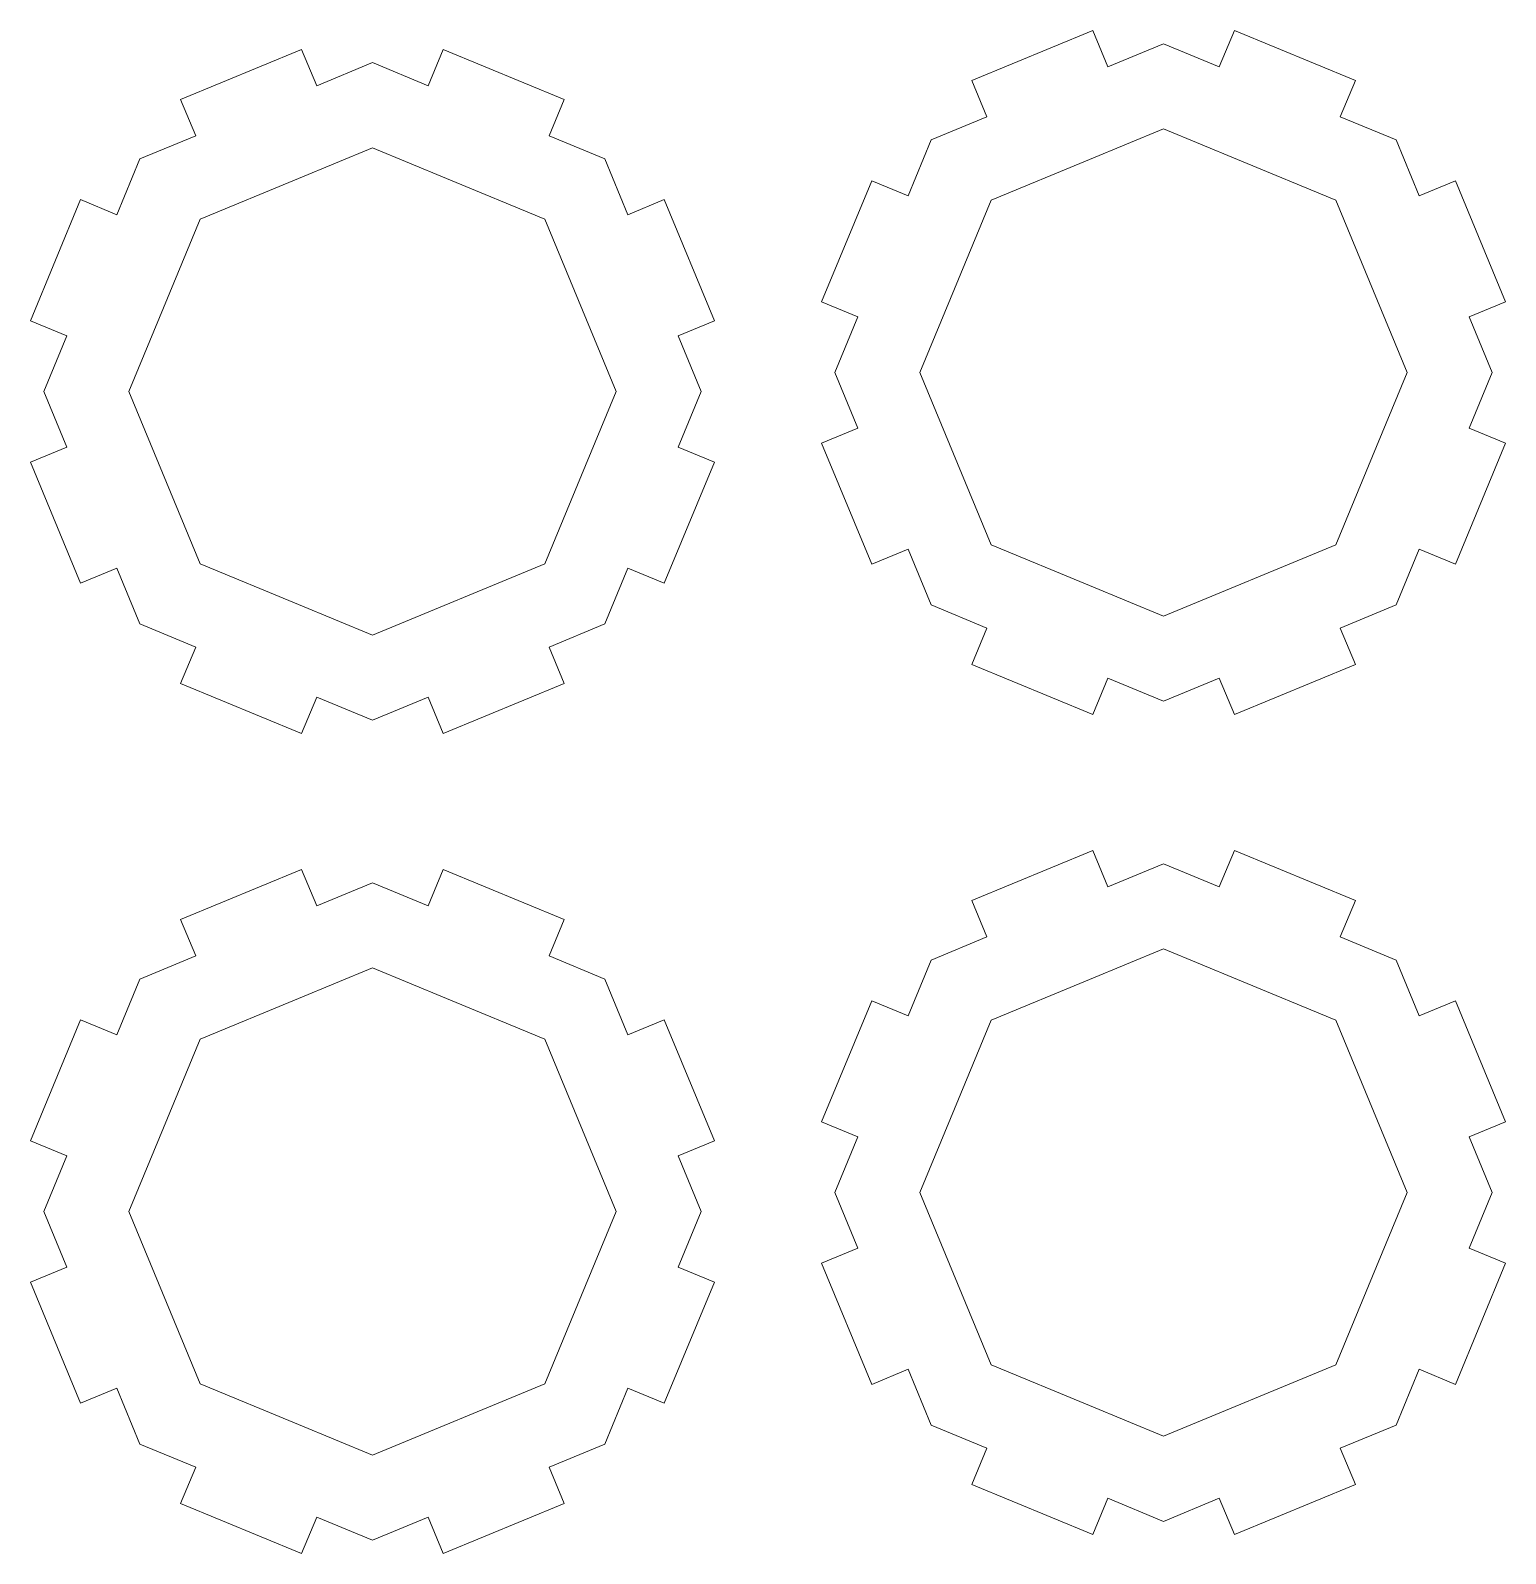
# Model space of a CAD drawing. Header units: centimetres. Extents: x -57 to 189, y -76 to 83.
# Drawn here: x 75.16 to 86.42, y -47.89 to -36.27 of the extents above; entities that cross this region are included whole.
import ezdxf

# ---------------------------------------------------------------- set-up
doc = ezdxf.new("R2010")
doc.units = ezdxf.units.CM
doc.header["$MEASUREMENT"] = 0
doc.layers.add('layer 1', color=7, linetype='Continuous')

msp = doc.modelspace()

# ---------------------------------------------------------------- linework, layer by layer
at = {"layer": 'layer 1', "color": 250, "lineweight": 9}
for points in [[(82.34434, -36.64903), (82.34434, -36.64903), (83.26821, -36.26633), (83.26821, -36.26633), (83.26821, -36.26633), (83.26821, -36.26633), (83.38302, -36.5435), (83.38302, -36.5435), (83.38302, -36.5435), (83.38302, -36.5435), (83.80847, -36.36727), (83.80847, -36.36727), (83.80847, -36.36727), (83.80847, -36.36727), (84.23394, -36.54349), (84.23394, -36.54349), (84.23394, -36.54349), (84.23394, -36.54349), (84.34875, -36.26633), (84.34875, -36.26633), (84.34875, -36.26633), (84.34875, -36.26633), (85.27262, -36.64903), (85.27262, -36.64903), (85.27262, -36.64903), (85.27262, -36.64903), (85.1578, -36.92618), (85.1578, -36.92618), (85.1578, -36.92618), (85.1578, -36.92618), (85.58325, -37.10241), (85.58325, -37.10241), (85.58325, -37.10241), (85.58325, -37.10241), (85.75948, -37.52788), (85.75948, -37.52788), (85.75948, -37.52788), (85.75948, -37.52788), (86.03664, -37.41306), (86.03664, -37.41306), (86.03664, -37.41306), (86.03664, -37.41306), (86.41934, -38.33693), (86.41934, -38.33693), (86.41934, -38.33693), (86.41934, -38.33693), (86.14216, -38.45175), (86.14216, -38.45175), (86.14216, -38.45175), (86.14216, -38.45175), (86.31839, -38.87719), (86.31839, -38.87719), (86.31839, -38.87719), (86.31839, -38.87719), (86.14218, -39.30266), (86.14218, -39.30266), (86.14218, -39.30266), (86.14218, -39.30266), (86.41934, -39.41747), (86.41934, -39.41747), (86.41934, -39.41747), (86.41934, -39.41747), (86.03664, -40.34134), (86.03664, -40.34134), (86.03664, -40.34134), (86.03664, -40.34134), (85.75948, -40.22652), (85.75948, -40.22652), (85.75948, -40.22652), (85.75948, -40.22652), (85.58325, -40.65197), (85.58325, -40.65197), (85.58325, -40.65197), (85.58325, -40.65197), (85.15779, -40.82821), (85.15779, -40.82821), (85.15779, -40.82821), (85.15779, -40.82821), (85.27261, -41.10537), (85.27261, -41.10537), (85.27261, -41.10537), (85.27261, -41.10537), (84.34874, -41.48807), (84.34874, -41.48807), (84.34874, -41.48807), (84.34874, -41.48807), (84.23392, -41.21088), (84.23392, -41.21088), (84.23392, -41.21088), (84.23392, -41.21088), (83.80847, -41.38711), (83.80847, -41.38711), (83.80847, -41.38711), (83.80847, -41.38711), (83.38301, -41.21091), (83.38301, -41.21091), (83.38301, -41.21091), (83.38301, -41.21091), (83.2682, -41.48807), (83.2682, -41.48807), (83.2682, -41.48807), (83.2682, -41.48807), (82.34433, -41.10537), (82.34433, -41.10537), (82.34433, -41.10537), (82.34433, -41.10537), (82.45915, -40.8282), (82.45915, -40.8282), (82.45915, -40.8282), (82.45915, -40.8282), (82.03369, -40.65197), (82.03369, -40.65197), (82.03369, -40.65197), (82.03369, -40.65197), (81.85746, -40.22651), (81.85746, -40.22651), (81.85746, -40.22651), (81.85746, -40.22651), (81.5803, -40.34133), (81.5803, -40.34133), (81.5803, -40.34133), (81.5803, -40.34133), (81.1976, -39.41746), (81.1976, -39.41746), (81.1976, -39.41746), (81.1976, -39.41746), (81.47478, -39.30264), (81.47478, -39.30264), (81.47478, -39.30264), (81.47478, -39.30264), (81.29855, -38.87719), (81.29855, -38.87719), (81.29855, -38.87719), (81.29855, -38.87719), (81.47476, -38.45173), (81.47476, -38.45173), (81.47476, -38.45173), (81.47476, -38.45173), (81.1976, -38.33692), (81.1976, -38.33692), (81.1976, -38.33692), (81.1976, -38.33692), (81.5803, -37.41305), (81.5803, -37.41305), (81.5803, -37.41305), (81.5803, -37.41305), (81.85746, -37.52787), (81.85746, -37.52787), (81.85746, -37.52787), (81.85746, -37.52787), (82.03369, -37.10241), (82.03369, -37.10241), (82.03369, -37.10241), (82.03369, -37.10241), (82.45916, -36.92619), (82.45916, -36.92619), (82.45916, -36.92619), (82.45916, -36.92619), (82.34434, -36.64903), (82.34434, -36.64903)], [(76.30421, -36.79386), (76.30421, -36.79386), (77.22808, -36.41116), (77.22808, -36.41116), (77.22808, -36.41116), (77.22808, -36.41116), (77.34289, -36.68833), (77.34289, -36.68833), (77.34289, -36.68833), (77.34289, -36.68833), (77.76834, -36.5121), (77.76834, -36.5121), (77.76834, -36.5121), (77.76834, -36.5121), (78.19381, -36.68832), (78.19381, -36.68832), (78.19381, -36.68832), (78.19381, -36.68832), (78.30862, -36.41116), (78.30862, -36.41116), (78.30862, -36.41116), (78.30862, -36.41116), (79.23249, -36.79386), (79.23249, -36.79386), (79.23249, -36.79386), (79.23249, -36.79386), (79.11767, -37.07101), (79.11767, -37.07101), (79.11767, -37.07101), (79.11767, -37.07101), (79.54312, -37.24724), (79.54312, -37.24724), (79.54312, -37.24724), (79.54312, -37.24724), (79.71935, -37.67271), (79.71935, -37.67271), (79.71935, -37.67271), (79.71935, -37.67271), (79.99651, -37.55789), (79.99651, -37.55789), (79.99651, -37.55789), (79.99651, -37.55789), (80.37921, -38.48176), (80.37921, -38.48176), (80.37921, -38.48176), (80.37921, -38.48176), (80.10203, -38.59658), (80.10203, -38.59658), (80.10203, -38.59658), (80.10203, -38.59658), (80.27826, -39.02202), (80.27826, -39.02202), (80.27826, -39.02202), (80.27826, -39.02202), (80.10205, -39.44749), (80.10205, -39.44749), (80.10205, -39.44749), (80.10205, -39.44749), (80.37921, -39.5623), (80.37921, -39.5623), (80.37921, -39.5623), (80.37921, -39.5623), (79.99651, -40.48617), (79.99651, -40.48617), (79.99651, -40.48617), (79.99651, -40.48617), (79.71935, -40.37135), (79.71935, -40.37135), (79.71935, -40.37135), (79.71935, -40.37135), (79.54312, -40.7968), (79.54312, -40.7968), (79.54312, -40.7968), (79.54312, -40.7968), (79.11766, -40.97304), (79.11766, -40.97304), (79.11766, -40.97304), (79.11766, -40.97304), (79.23248, -41.2502), (79.23248, -41.2502), (79.23248, -41.2502), (79.23248, -41.2502), (78.30861, -41.6329), (78.30861, -41.6329), (78.30861, -41.6329), (78.30861, -41.6329), (78.19379, -41.35571), (78.19379, -41.35571), (78.19379, -41.35571), (78.19379, -41.35571), (77.76834, -41.53194), (77.76834, -41.53194), (77.76834, -41.53194), (77.76834, -41.53194), (77.34288, -41.35574), (77.34288, -41.35574), (77.34288, -41.35574), (77.34288, -41.35574), (77.22807, -41.6329), (77.22807, -41.6329), (77.22807, -41.6329), (77.22807, -41.6329), (76.3042, -41.2502), (76.3042, -41.2502), (76.3042, -41.2502), (76.3042, -41.2502), (76.41902, -40.97303), (76.41902, -40.97303), (76.41902, -40.97303), (76.41902, -40.97303), (75.99356, -40.7968), (75.99356, -40.7968), (75.99356, -40.7968), (75.99356, -40.7968), (75.81733, -40.37134), (75.81733, -40.37134), (75.81733, -40.37134), (75.81733, -40.37134), (75.54017, -40.48616), (75.54017, -40.48616), (75.54017, -40.48616), (75.54017, -40.48616), (75.15747, -39.56229), (75.15747, -39.56229), (75.15747, -39.56229), (75.15747, -39.56229), (75.43465, -39.44747), (75.43465, -39.44747), (75.43465, -39.44747), (75.43465, -39.44747), (75.25842, -39.02202), (75.25842, -39.02202), (75.25842, -39.02202), (75.25842, -39.02202), (75.43463, -38.59656), (75.43463, -38.59656), (75.43463, -38.59656), (75.43463, -38.59656), (75.15747, -38.48175), (75.15747, -38.48175), (75.15747, -38.48175), (75.15747, -38.48175), (75.54017, -37.55788), (75.54017, -37.55788), (75.54017, -37.55788), (75.54017, -37.55788), (75.81733, -37.6727), (75.81733, -37.6727), (75.81733, -37.6727), (75.81733, -37.6727), (75.99356, -37.24724), (75.99356, -37.24724), (75.99356, -37.24724), (75.99356, -37.24724), (76.41903, -37.07102), (76.41903, -37.07102), (76.41903, -37.07102), (76.41903, -37.07102), (76.30421, -36.79386), (76.30421, -36.79386)], [(82.34434, -42.90895), (82.34434, -42.90895), (83.26821, -42.52625), (83.26821, -42.52625), (83.26821, -42.52625), (83.26821, -42.52625), (83.38302, -42.80342), (83.38302, -42.80342), (83.38302, -42.80342), (83.38302, -42.80342), (83.80847, -42.62719), (83.80847, -42.62719), (83.80847, -42.62719), (83.80847, -42.62719), (84.23394, -42.80341), (84.23394, -42.80341), (84.23394, -42.80341), (84.23394, -42.80341), (84.34875, -42.52625), (84.34875, -42.52625), (84.34875, -42.52625), (84.34875, -42.52625), (85.27262, -42.90895), (85.27262, -42.90895), (85.27262, -42.90895), (85.27262, -42.90895), (85.1578, -43.1861), (85.1578, -43.1861), (85.1578, -43.1861), (85.1578, -43.1861), (85.58325, -43.36233), (85.58325, -43.36233), (85.58325, -43.36233), (85.58325, -43.36233), (85.75948, -43.7878), (85.75948, -43.7878), (85.75948, -43.7878), (85.75948, -43.7878), (86.03664, -43.67298), (86.03664, -43.67298), (86.03664, -43.67298), (86.03664, -43.67298), (86.41934, -44.59685), (86.41934, -44.59685), (86.41934, -44.59685), (86.41934, -44.59685), (86.14216, -44.71167), (86.14216, -44.71167), (86.14216, -44.71167), (86.14216, -44.71167), (86.31839, -45.13711), (86.31839, -45.13711), (86.31839, -45.13711), (86.31839, -45.13711), (86.14218, -45.56258), (86.14218, -45.56258), (86.14218, -45.56258), (86.14218, -45.56258), (86.41934, -45.67739), (86.41934, -45.67739), (86.41934, -45.67739), (86.41934, -45.67739), (86.03664, -46.60126), (86.03664, -46.60126), (86.03664, -46.60126), (86.03664, -46.60126), (85.75948, -46.48644), (85.75948, -46.48644), (85.75948, -46.48644), (85.75948, -46.48644), (85.58325, -46.91189), (85.58325, -46.91189), (85.58325, -46.91189), (85.58325, -46.91189), (85.15779, -47.08813), (85.15779, -47.08813), (85.15779, -47.08813), (85.15779, -47.08813), (85.27261, -47.36529), (85.27261, -47.36529), (85.27261, -47.36529), (85.27261, -47.36529), (84.34874, -47.74799), (84.34874, -47.74799), (84.34874, -47.74799), (84.34874, -47.74799), (84.23392, -47.4708), (84.23392, -47.4708), (84.23392, -47.4708), (84.23392, -47.4708), (83.80847, -47.64703), (83.80847, -47.64703), (83.80847, -47.64703), (83.80847, -47.64703), (83.38301, -47.47083), (83.38301, -47.47083), (83.38301, -47.47083), (83.38301, -47.47083), (83.2682, -47.74799), (83.2682, -47.74799), (83.2682, -47.74799), (83.2682, -47.74799), (82.34433, -47.36529), (82.34433, -47.36529), (82.34433, -47.36529), (82.34433, -47.36529), (82.45915, -47.08812), (82.45915, -47.08812), (82.45915, -47.08812), (82.45915, -47.08812), (82.03369, -46.91189), (82.03369, -46.91189), (82.03369, -46.91189), (82.03369, -46.91189), (81.85746, -46.48643), (81.85746, -46.48643), (81.85746, -46.48643), (81.85746, -46.48643), (81.5803, -46.60125), (81.5803, -46.60125), (81.5803, -46.60125), (81.5803, -46.60125), (81.1976, -45.67738), (81.1976, -45.67738), (81.1976, -45.67738), (81.1976, -45.67738), (81.47478, -45.56256), (81.47478, -45.56256), (81.47478, -45.56256), (81.47478, -45.56256), (81.29855, -45.13711), (81.29855, -45.13711), (81.29855, -45.13711), (81.29855, -45.13711), (81.47476, -44.71165), (81.47476, -44.71165), (81.47476, -44.71165), (81.47476, -44.71165), (81.1976, -44.59684), (81.1976, -44.59684), (81.1976, -44.59684), (81.1976, -44.59684), (81.5803, -43.67297), (81.5803, -43.67297), (81.5803, -43.67297), (81.5803, -43.67297), (81.85746, -43.78779), (81.85746, -43.78779), (81.85746, -43.78779), (81.85746, -43.78779), (82.03369, -43.36233), (82.03369, -43.36233), (82.03369, -43.36233), (82.03369, -43.36233), (82.45916, -43.18611), (82.45916, -43.18611), (82.45916, -43.18611), (82.45916, -43.18611), (82.34434, -42.90895), (82.34434, -42.90895)], [(76.30421, -43.05378), (76.30421, -43.05378), (77.22808, -42.67108), (77.22808, -42.67108), (77.22808, -42.67108), (77.22808, -42.67108), (77.34289, -42.94825), (77.34289, -42.94825), (77.34289, -42.94825), (77.34289, -42.94825), (77.76834, -42.77202), (77.76834, -42.77202), (77.76834, -42.77202), (77.76834, -42.77202), (78.19381, -42.94824), (78.19381, -42.94824), (78.19381, -42.94824), (78.19381, -42.94824), (78.30862, -42.67108), (78.30862, -42.67108), (78.30862, -42.67108), (78.30862, -42.67108), (79.23249, -43.05378), (79.23249, -43.05378), (79.23249, -43.05378), (79.23249, -43.05378), (79.11767, -43.33093), (79.11767, -43.33093), (79.11767, -43.33093), (79.11767, -43.33093), (79.54312, -43.50716), (79.54312, -43.50716), (79.54312, -43.50716), (79.54312, -43.50716), (79.71935, -43.93263), (79.71935, -43.93263), (79.71935, -43.93263), (79.71935, -43.93263), (79.99651, -43.81781), (79.99651, -43.81781), (79.99651, -43.81781), (79.99651, -43.81781), (80.37921, -44.74168), (80.37921, -44.74168), (80.37921, -44.74168), (80.37921, -44.74168), (80.10203, -44.8565), (80.10203, -44.8565), (80.10203, -44.8565), (80.10203, -44.8565), (80.27826, -45.28194), (80.27826, -45.28194), (80.27826, -45.28194), (80.27826, -45.28194), (80.10205, -45.70741), (80.10205, -45.70741), (80.10205, -45.70741), (80.10205, -45.70741), (80.37921, -45.82222), (80.37921, -45.82222), (80.37921, -45.82222), (80.37921, -45.82222), (79.99651, -46.74609), (79.99651, -46.74609), (79.99651, -46.74609), (79.99651, -46.74609), (79.71935, -46.63127), (79.71935, -46.63127), (79.71935, -46.63127), (79.71935, -46.63127), (79.54312, -47.05672), (79.54312, -47.05672), (79.54312, -47.05672), (79.54312, -47.05672), (79.11766, -47.23296), (79.11766, -47.23296), (79.11766, -47.23296), (79.11766, -47.23296), (79.23248, -47.51012), (79.23248, -47.51012), (79.23248, -47.51012), (79.23248, -47.51012), (78.30861, -47.89282), (78.30861, -47.89282), (78.30861, -47.89282), (78.30861, -47.89282), (78.19379, -47.61563), (78.19379, -47.61563), (78.19379, -47.61563), (78.19379, -47.61563), (77.76834, -47.79186), (77.76834, -47.79186), (77.76834, -47.79186), (77.76834, -47.79186), (77.34288, -47.61566), (77.34288, -47.61566), (77.34288, -47.61566), (77.34288, -47.61566), (77.22807, -47.89282), (77.22807, -47.89282), (77.22807, -47.89282), (77.22807, -47.89282), (76.3042, -47.51012), (76.3042, -47.51012), (76.3042, -47.51012), (76.3042, -47.51012), (76.41902, -47.23295), (76.41902, -47.23295), (76.41902, -47.23295), (76.41902, -47.23295), (75.99356, -47.05672), (75.99356, -47.05672), (75.99356, -47.05672), (75.99356, -47.05672), (75.81733, -46.63126), (75.81733, -46.63126), (75.81733, -46.63126), (75.81733, -46.63126), (75.54017, -46.74608), (75.54017, -46.74608), (75.54017, -46.74608), (75.54017, -46.74608), (75.15747, -45.82221), (75.15747, -45.82221), (75.15747, -45.82221), (75.15747, -45.82221), (75.43465, -45.70739), (75.43465, -45.70739), (75.43465, -45.70739), (75.43465, -45.70739), (75.25842, -45.28194), (75.25842, -45.28194), (75.25842, -45.28194), (75.25842, -45.28194), (75.43463, -44.85648), (75.43463, -44.85648), (75.43463, -44.85648), (75.43463, -44.85648), (75.15747, -44.74167), (75.15747, -44.74167), (75.15747, -44.74167), (75.15747, -44.74167), (75.54017, -43.8178), (75.54017, -43.8178), (75.54017, -43.8178), (75.54017, -43.8178), (75.81733, -43.93262), (75.81733, -43.93262), (75.81733, -43.93262), (75.81733, -43.93262), (75.99356, -43.50716), (75.99356, -43.50716), (75.99356, -43.50716), (75.99356, -43.50716), (76.41903, -43.33094), (76.41903, -43.33094), (76.41903, -43.33094), (76.41903, -43.33094), (76.30421, -43.05378), (76.30421, -43.05378)]]:
    msp.add_open_spline(points, degree=3, knots=[0, 0, 0, 0, 0.02439024, 0.02439024, 0.02439024, 0.02439024, 0.04878049, 0.04878049, 0.04878049, 0.04878049, 0.07317073, 0.07317073, 0.07317073, 0.07317073, 0.09756098, 0.09756098, 0.09756098, 0.09756098, 0.12195122, 0.12195122, 0.12195122, 0.12195122, 0.14634146, 0.14634146, 0.14634146, 0.14634146, 0.17073171, 0.17073171, 0.17073171, 0.17073171, 0.19512195, 0.19512195, 0.19512195, 0.19512195, 0.2195122, 0.2195122, 0.2195122, 0.2195122, 0.24390244, 0.24390244, 0.24390244, 0.24390244, 0.26829268, 0.26829268, 0.26829268, 0.26829268, 0.29268293, 0.29268293, 0.29268293, 0.29268293, 0.31707317, 0.31707317, 0.31707317, 0.31707317, 0.34146341, 0.34146341, 0.34146341, 0.34146341, 0.36585366, 0.36585366, 0.36585366, 0.36585366, 0.3902439, 0.3902439, 0.3902439, 0.3902439, 0.41463415, 0.41463415, 0.41463415, 0.41463415, 0.43902439, 0.43902439, 0.43902439, 0.43902439, 0.46341463, 0.46341463, 0.46341463, 0.46341463, 0.48780488, 0.48780488, 0.48780488, 0.48780488, 0.51219512, 0.51219512, 0.51219512, 0.51219512, 0.53658537, 0.53658537, 0.53658537, 0.53658537, 0.56097561, 0.56097561, 0.56097561, 0.56097561, 0.58536585, 0.58536585, 0.58536585, 0.58536585, 0.6097561, 0.6097561, 0.6097561, 0.6097561, 0.63414634, 0.63414634, 0.63414634, 0.63414634, 0.65853659, 0.65853659, 0.65853659, 0.65853659, 0.68292683, 0.68292683, 0.68292683, 0.68292683, 0.70731707, 0.70731707, 0.70731707, 0.70731707, 0.73170732, 0.73170732, 0.73170732, 0.73170732, 0.75609756, 0.75609756, 0.75609756, 0.75609756, 0.7804878, 0.7804878, 0.7804878, 0.7804878, 0.80487805, 0.80487805, 0.80487805, 0.80487805, 0.82926829, 0.82926829, 0.82926829, 0.82926829, 0.85365854, 0.85365854, 0.85365854, 0.85365854, 0.87804878, 0.87804878, 0.87804878, 0.87804878, 0.90243902, 0.90243902, 0.90243902, 0.90243902, 0.92682927, 0.92682927, 0.92682927, 0.92682927, 0.95121951, 0.95121951, 0.95121951, 0.95121951, 1, 1, 1, 1], dxfattribs=at)
at = {"layer": 'layer 1', "color": 242, "lineweight": 9}
for points in [[(83.24312, -37.25089), (83.24312, -37.25089), (82.49291, -37.56164), (82.49291, -37.56164), (82.49291, -37.56164), (82.49291, -37.56164), (82.18215, -38.31183), (82.18215, -38.31183), (82.18215, -38.31183), (82.18215, -38.31183), (81.94798, -38.87717), (81.94798, -38.87717), (81.94798, -38.87717), (81.94798, -38.87717), (82.49291, -40.19275), (82.49291, -40.19275), (82.49291, -40.19275), (82.49291, -40.19275), (83.2431, -40.50351), (83.2431, -40.50351), (83.2431, -40.50351), (83.2431, -40.50351), (83.80845, -40.73768), (83.80845, -40.73768), (83.80845, -40.73768), (83.80845, -40.73768), (85.12403, -40.19275), (85.12403, -40.19275), (85.12403, -40.19275), (85.12403, -40.19275), (85.43479, -39.44256), (85.43479, -39.44256), (85.43479, -39.44256), (85.43479, -39.44256), (85.66896, -38.87721), (85.66896, -38.87721), (85.66896, -38.87721), (85.66896, -38.87721), (85.12403, -37.56163), (85.12403, -37.56163), (85.12403, -37.56163), (85.12403, -37.56163), (84.37383, -37.25087), (84.37383, -37.25087), (84.37383, -37.25087), (84.37383, -37.25087), (83.80848, -37.0167), (83.80848, -37.0167), (83.80848, -37.0167), (83.80848, -37.0167), (83.24312, -37.25089), (83.24312, -37.25089)], [(77.20299, -37.39572), (77.20299, -37.39572), (76.45278, -37.70647), (76.45278, -37.70647), (76.45278, -37.70647), (76.45278, -37.70647), (76.14202, -38.45666), (76.14202, -38.45666), (76.14202, -38.45666), (76.14202, -38.45666), (75.90785, -39.022), (75.90785, -39.022), (75.90785, -39.022), (75.90785, -39.022), (76.45278, -40.33758), (76.45278, -40.33758), (76.45278, -40.33758), (76.45278, -40.33758), (77.20297, -40.64834), (77.20297, -40.64834), (77.20297, -40.64834), (77.20297, -40.64834), (77.76832, -40.88251), (77.76832, -40.88251), (77.76832, -40.88251), (77.76832, -40.88251), (79.0839, -40.33758), (79.0839, -40.33758), (79.0839, -40.33758), (79.0839, -40.33758), (79.39466, -39.58739), (79.39466, -39.58739), (79.39466, -39.58739), (79.39466, -39.58739), (79.62883, -39.02204), (79.62883, -39.02204), (79.62883, -39.02204), (79.62883, -39.02204), (79.0839, -37.70646), (79.0839, -37.70646), (79.0839, -37.70646), (79.0839, -37.70646), (78.3337, -37.3957), (78.3337, -37.3957), (78.3337, -37.3957), (78.3337, -37.3957), (77.76835, -37.16153), (77.76835, -37.16153), (77.76835, -37.16153), (77.76835, -37.16153), (77.20299, -37.39572), (77.20299, -37.39572)], [(83.24312, -43.51081), (83.24312, -43.51081), (82.49291, -43.82156), (82.49291, -43.82156), (82.49291, -43.82156), (82.49291, -43.82156), (82.18215, -44.57175), (82.18215, -44.57175), (82.18215, -44.57175), (82.18215, -44.57175), (81.94798, -45.13709), (81.94798, -45.13709), (81.94798, -45.13709), (81.94798, -45.13709), (82.49291, -46.45267), (82.49291, -46.45267), (82.49291, -46.45267), (82.49291, -46.45267), (83.2431, -46.76343), (83.2431, -46.76343), (83.2431, -46.76343), (83.2431, -46.76343), (83.80845, -46.9976), (83.80845, -46.9976), (83.80845, -46.9976), (83.80845, -46.9976), (85.12403, -46.45267), (85.12403, -46.45267), (85.12403, -46.45267), (85.12403, -46.45267), (85.43479, -45.70248), (85.43479, -45.70248), (85.43479, -45.70248), (85.43479, -45.70248), (85.66896, -45.13713), (85.66896, -45.13713), (85.66896, -45.13713), (85.66896, -45.13713), (85.12403, -43.82155), (85.12403, -43.82155), (85.12403, -43.82155), (85.12403, -43.82155), (84.37383, -43.51079), (84.37383, -43.51079), (84.37383, -43.51079), (84.37383, -43.51079), (83.80848, -43.27662), (83.80848, -43.27662), (83.80848, -43.27662), (83.80848, -43.27662), (83.24312, -43.51081), (83.24312, -43.51081)], [(77.20299, -43.65564), (77.20299, -43.65564), (76.45278, -43.96639), (76.45278, -43.96639), (76.45278, -43.96639), (76.45278, -43.96639), (76.14202, -44.71658), (76.14202, -44.71658), (76.14202, -44.71658), (76.14202, -44.71658), (75.90785, -45.28192), (75.90785, -45.28192), (75.90785, -45.28192), (75.90785, -45.28192), (76.45278, -46.5975), (76.45278, -46.5975), (76.45278, -46.5975), (76.45278, -46.5975), (77.20297, -46.90826), (77.20297, -46.90826), (77.20297, -46.90826), (77.20297, -46.90826), (77.76832, -47.14243), (77.76832, -47.14243), (77.76832, -47.14243), (77.76832, -47.14243), (79.0839, -46.5975), (79.0839, -46.5975), (79.0839, -46.5975), (79.0839, -46.5975), (79.39466, -45.84731), (79.39466, -45.84731), (79.39466, -45.84731), (79.39466, -45.84731), (79.62883, -45.28196), (79.62883, -45.28196), (79.62883, -45.28196), (79.62883, -45.28196), (79.0839, -43.96638), (79.0839, -43.96638), (79.0839, -43.96638), (79.0839, -43.96638), (78.3337, -43.65562), (78.3337, -43.65562), (78.3337, -43.65562), (78.3337, -43.65562), (77.76835, -43.42145), (77.76835, -43.42145), (77.76835, -43.42145), (77.76835, -43.42145), (77.20299, -43.65564), (77.20299, -43.65564)]]:
    msp.add_open_spline(points, degree=3, knots=[0, 0, 0, 0, 0.07142857, 0.07142857, 0.07142857, 0.07142857, 0.14285714, 0.14285714, 0.14285714, 0.14285714, 0.21428571, 0.21428571, 0.21428571, 0.21428571, 0.28571429, 0.28571429, 0.28571429, 0.28571429, 0.35714286, 0.35714286, 0.35714286, 0.35714286, 0.42857143, 0.42857143, 0.42857143, 0.42857143, 0.5, 0.5, 0.5, 0.5, 0.57142857, 0.57142857, 0.57142857, 0.57142857, 0.64285714, 0.64285714, 0.64285714, 0.64285714, 0.71428571, 0.71428571, 0.71428571, 0.71428571, 0.78571429, 0.78571429, 0.78571429, 0.78571429, 0.85714286, 0.85714286, 0.85714286, 0.85714286, 1, 1, 1, 1], dxfattribs=at)

doc.saveas('drawing.dxf')
